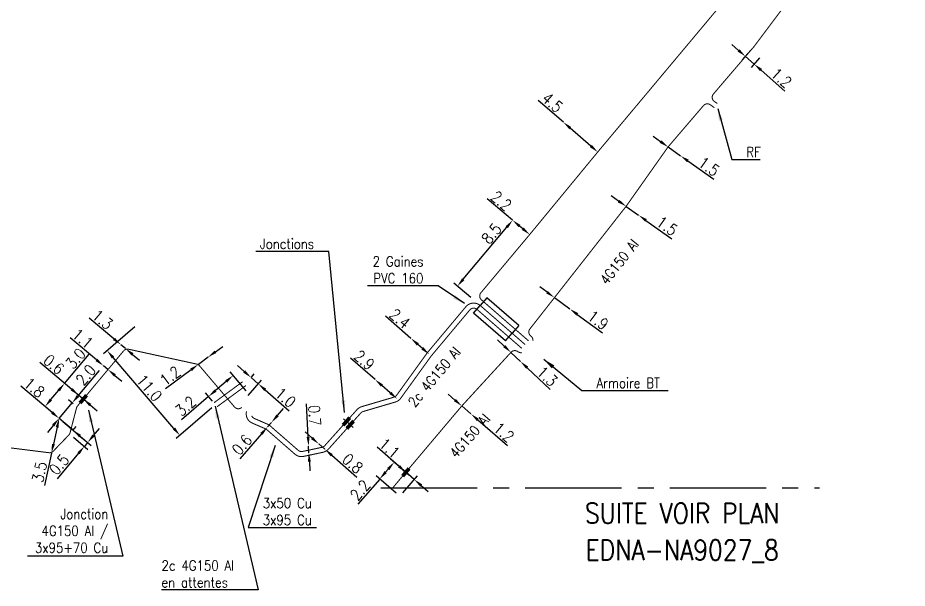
# Model space of a CAD drawing. Header units: millimetres. Extents: x 185001 to 186000, y 126997 to 128000.
# Drawn here: x 185508.8 to 185596.7, y 127556.1 to 127612.5 of the extents above; entities that cross this region are included whole.
import ezdxf
from ezdxf.enums import TextEntityAlignment as Align

# ---------------------------------------------------------------- set-up
doc = ezdxf.new("R2010")
doc.units = ezdxf.units.MM
doc.header["$PDMODE"] = 34
doc.linetypes.add('B_ST_Al', pattern=[2000, 1000, 1000])
doc.linetypes.add('CENTER2', pattern=[28.575, 19.05, -3.175, 3.175, -3.175])
doc.layers.get('0').update_dxf_attribs({"linetype": 'CONTINUOUS'})
doc.layers.get('Defpoints').update_dxf_attribs({"linetype": 'CONTINUOUS'})
for name, color, linetype in [('B_110', 1, 'CONTINUOUS'), ('B_300', 7, 'CONTINUOUS'), ('B_400', 7, 'CONTINUOUS'), ('B_930', 7, 'CONTINUOUS')]:
    doc.layers.add(name, color=color, linetype=linetype)
doc.styles.get("Standard").update_dxf_attribs({"font": 'romans.shx', "width": 0.85})
doc.dimstyles.get("Standard").update_dxf_attribs({"dimtxt": 1.5, "dimasz": 1.2, "dimexe": 0.625, "dimexo": 0.625, "dimgap": 0.25, "dimtad": 1, "dimdec": 1, "dimzin": 0, "dimdsep": 46, "dimtxsty": 'Standard', "dimcen": -0.5, "dimadec": 0, "dimazin": 0, "dimtfac": 1, "dimtdec": 1, "dimtmove": 0, "dimatfit": 3, "dimfxl": 0, "dimtolj": 1, "dimtzin": 0, "dimarcsym": 0})

# ---------------------------------------------------------------- blocks, each defined once
blk = doc.blocks.new('*D288')
at = {"layer": 'B_110', "color": 0, "linetype": 'Continuous', "lineweight": -2, "transparency": 16777216}
for p, q in [((185513.283, 127572.619), (185516.103, 127570.242)), ((185516.325, 127571.232), (185516.905, 127571.92)), ((185514.337, 127571.077), (185515.781, 127569.86)), ((185515.745, 127570.544), (185515.423, 127570.162)), ((185514.843, 127569.473), (185512.73, 127566.967))]:
    blk.add_line(p, q, dxfattribs=at)
at = {"layer": 'B_110', "color": 0, "linetype": 'Continuous', "transparency": 16777216}
for points in [[(185516.21, 127571.329), (185516.44, 127571.135), (185515.745, 127570.544)], [(185514.728, 127569.57), (185514.957, 127569.377), (185515.423, 127570.162)]]:
    blk.add_solid(points, dxfattribs=at)
at = {"layer": 'Defpoints', "color": 0, "linetype": 'Continuous', "transparency": 16777216}
for p in [(185512.924, 127572.921), (185513.979, 127571.379), (185515.745, 127570.544)]:
    blk.add_point(p, dxfattribs=at)
at = {"layer": 'B_110', "color": 0, "linetype": 'Continuous', "transparency": 16777216, "insert": (185512.923, 127568.359), "char_height": 1.125, "attachment_point": 5, "rotation": 49.87437}
blk.add_mtext('\\A1;0.5', dxfattribs=at)
blk = doc.blocks.new('*D289')
at = {"layer": 'B_110', "color": 0, "linetype": 'Continuous', "lineweight": -2, "transparency": 16777216}
for p, q in [((185512.236, 127573.501), (185509.136, 127576.115)), ((185512.622, 127572.563), (185512.622, 127572.563)), ((185514.301, 127571.761), (185512.924, 127572.921)), ((185514.281, 127571.737), (185514.603, 127572.12)), ((185514.989, 127571.181), (185515.677, 127570.601))]:
    blk.add_line(p, q, dxfattribs=at)
at = {"layer": 'B_110', "color": 0, "linetype": 'Continuous', "transparency": 16777216}
for points in [[(185512.333, 127573.616), (185512.14, 127573.387), (185512.924, 127572.921)], [(185515.086, 127571.296), (185514.892, 127571.066), (185514.301, 127571.761)]]:
    blk.add_solid(points, dxfattribs=at)
at = {"layer": 'Defpoints', "color": 0, "linetype": 'Continuous', "transparency": 16777216}
for p in [(185512.924, 127572.921), (185512.924, 127572.921), (185513.979, 127571.379)]:
    blk.add_point(p, dxfattribs=at)
at = {"layer": 'B_110', "color": 0, "linetype": 'Continuous', "transparency": 16777216, "insert": (185510.476, 127575.966), "char_height": 1.125, "attachment_point": 5, "rotation": 319.87437}
blk.add_mtext('\\A1;1.8', dxfattribs=at)
blk = doc.blocks.new('*D290')
at = {"layer": 'B_110', "color": 0, "linetype": 'Continuous', "lineweight": -2, "transparency": 16777216}
for p, q in [((185513.469, 127576.386), (185515.899, 127579.269)), ((185514.956, 127575.133), (185513.11, 127576.688)), ((185512.115, 127574.78), (185512.889, 127575.698)), ((185512.566, 127573.223), (185511.177, 127574.394))]:
    blk.add_line(p, q, dxfattribs=at)
at = {"layer": 'B_110', "color": 0, "linetype": 'Continuous', "transparency": 16777216}
for points in [[(185512.774, 127575.794), (185513.003, 127575.601), (185513.469, 127576.386)], [(185512.001, 127574.877), (185512.23, 127574.684), (185511.535, 127574.092)]]:
    blk.add_solid(points, dxfattribs=at)
at = {"layer": 'Defpoints', "color": 0, "linetype": 'Continuous', "transparency": 16777216}
for p in [(185515.314, 127574.83), (185511.535, 127574.092), (185512.924, 127572.921)]:
    blk.add_point(p, dxfattribs=at)
at = {"layer": 'B_110', "color": 0, "linetype": 'Continuous', "transparency": 16777216, "insert": (185514.559, 127578.843), "char_height": 1.125, "attachment_point": 5, "rotation": 49.87437}
blk.add_mtext('\\A1;3.0', dxfattribs=at)
blk = doc.blocks.new('*D291')
at = {"layer": 'B_110', "color": 0, "linetype": 'Continuous', "lineweight": -2, "transparency": 16777216}
for p, q in [((185514.17, 127575.795), (185511.017, 127578.452)), ((185515.317, 127574.828), (185514.858, 127575.215)), ((185516.005, 127574.248), (185516.693, 127573.668))]:
    blk.add_line(p, q, dxfattribs=at)
at = {"layer": 'B_110', "color": 0, "linetype": 'Continuous', "transparency": 16777216}
for points in [[(185514.266, 127575.91), (185514.073, 127575.68), (185514.858, 127575.215)], [(185516.102, 127574.363), (185515.908, 127574.134), (185515.317, 127574.828)]]:
    blk.add_solid(points, dxfattribs=at)
at = {"layer": 'Defpoints', "color": 0, "linetype": 'Continuous', "transparency": 16777216}
for p in [(185514.858, 127575.215), (185514.858, 127575.215), (185515.317, 127574.828)]:
    blk.add_point(p, dxfattribs=at)
at = {"layer": 'B_110', "color": 0, "linetype": 'Continuous', "transparency": 16777216, "insert": (185512.41, 127578.259), "char_height": 1.125, "attachment_point": 5, "rotation": 319.87437}
blk.add_mtext('\\A1;0.6', dxfattribs=at)
blk = doc.blocks.new('*D292')
at = {"layer": 'B_110', "color": 0, "linetype": 'Continuous', "lineweight": -2, "transparency": 16777216}
for p, q in [((185514.793, 127575.139), (185516.906, 127577.646)), ((185512.925, 127572.921), (185514.213, 127574.45)), ((185514.314, 127574.366), (185513.855, 127574.753)), ((185512.344, 127572.233), (185511.764, 127571.545))]:
    blk.add_line(p, q, dxfattribs=at)
at = {"layer": 'B_110', "color": 0, "linetype": 'Continuous', "transparency": 16777216}
for points in [[(185514.679, 127575.235), (185514.908, 127575.042), (185514.213, 127574.45)], [(185512.23, 127572.33), (185512.459, 127572.136), (185512.925, 127572.921)]]:
    blk.add_solid(points, dxfattribs=at)
at = {"layer": 'Defpoints', "color": 0, "linetype": 'Continuous', "transparency": 16777216}
for p in [(185514.672, 127574.064), (185512.925, 127572.921), (185512.925, 127572.921)]:
    blk.add_point(p, dxfattribs=at)
at = {"layer": 'B_110', "color": 0, "linetype": 'Continuous', "transparency": 16777216, "insert": (185515.566, 127577.22), "char_height": 1.125, "attachment_point": 5, "rotation": 49.87437}
blk.add_mtext('\\A1;2.0', dxfattribs=at)
blk = doc.blocks.new('*D299')
at = {"layer": 'B_110', "color": 0, "linetype": 'Continuous', "lineweight": -2, "transparency": 16777216}
for p, q in [((185512.731, 127572.042), (185512.366, 127570.382)), ((185512.172, 127569.503), (185511.468, 127566.301))]:
    blk.add_line(p, q, dxfattribs=at)
at = {"layer": 'B_110', "color": 0, "linetype": 'Continuous', "transparency": 16777216}
for points in [[(185512.585, 127572.074), (185512.878, 127572.01), (185512.924, 127572.921)], [(185512.219, 127570.414), (185512.512, 127570.35), (185512.172, 127569.503)]]:
    blk.add_solid(points, dxfattribs=at)
at = {"layer": 'Defpoints', "color": 0, "linetype": 'Continuous', "transparency": 16777216}
for p in [(185512.924, 127572.921), (185512.924, 127572.921), (185512.172, 127569.503)]:
    blk.add_point(p, dxfattribs=at)
at = {"layer": 'B_110', "color": 0, "linetype": 'Continuous', "transparency": 16777216, "insert": (185510.991, 127567.624), "char_height": 1.125, "attachment_point": 5, "rotation": 77.59222}
blk.add_mtext('\\A1;3.5', dxfattribs=at)
blk = doc.blocks.new('B_300_04')
at = {"color": 0, "linetype": 'Continuous'}
blk.add_line((0, 0.375), (0, -0.375), dxfattribs=at)
blk.add_solid([(-0.5, 0.1875), (-0.5, -0.1875), (0.5, 0.1875), (0.5, -0.1875)], dxfattribs=at)
at = {"color": 0, "linetype": 'Continuous', "width": 0.75, "flags": 3}
for tag, p in [('DEF_LEG', (0, -4.25)), ('DEF_COUP', (0, -6.75)), ('DEF_TYPE', (0, -9.25))]:
    blk.add_attdef(tag, text='', height=1.2, dxfattribs=at).set_placement(p, align=Align.MIDDLE)
blk = doc.blocks.new('*D301')
at = {"layer": 'B_110', "color": 0, "linetype": 'Continuous', "lineweight": -2, "transparency": 16777216}
for p, q in [((185544.153, 127576.763), (185541.718, 127578.889)), ((185545.66, 127575.447), (185544.831, 127576.171))]:
    blk.add_line(p, q, dxfattribs=at)
at = {"layer": 'B_110', "color": 0, "linetype": 'Continuous', "transparency": 16777216}
for points in [[(185544.93, 127576.284), (185544.733, 127576.058), (185544.153, 127576.763)], [(185545.759, 127575.56), (185545.561, 127575.334), (185546.338, 127574.855)]]:
    blk.add_solid(points, dxfattribs=at)
at = {"layer": 'Defpoints', "color": 0, "linetype": 'Continuous', "transparency": 16777216}
for p in [(185544.153, 127576.763), (185544.153, 127576.763), (185546.338, 127574.855)]:
    blk.add_point(p, dxfattribs=at)
at = {"layer": 'B_110', "color": 0, "linetype": 'Continuous', "transparency": 16777216, "insert": (185543.09, 127578.687), "char_height": 1.125, "attachment_point": 5, "rotation": 318.87534}
blk.add_mtext('\\A1;2.9', dxfattribs=at)
blk = doc.blocks.new('*D302')
at = {"layer": 'B_110', "color": 0, "linetype": 'Continuous', "lineweight": -2, "transparency": 16777216}
for p, q in [((185547.702, 127580.83), (185545.198, 127583.016)), ((185548.832, 127579.843), (185548.38, 127580.238))]:
    blk.add_line(p, q, dxfattribs=at)
at = {"layer": 'B_110', "color": 0, "linetype": 'Continuous', "transparency": 16777216}
for points in [[(185548.479, 127580.351), (185548.282, 127580.125), (185547.702, 127580.83)], [(185548.931, 127579.956), (185548.734, 127579.73), (185549.51, 127579.251)]]:
    blk.add_solid(points, dxfattribs=at)
at = {"layer": 'Defpoints', "color": 0, "linetype": 'Continuous', "transparency": 16777216}
for p in [(185547.702, 127580.83), (185547.702, 127580.83), (185549.51, 127579.251)]:
    blk.add_point(p, dxfattribs=at)
at = {"layer": 'B_110', "color": 0, "linetype": 'Continuous', "transparency": 16777216, "insert": (185546.605, 127582.784), "char_height": 1.125, "attachment_point": 5, "rotation": 318.87534}
blk.add_mtext('\\A1;2.4', dxfattribs=at)
blk = doc.blocks.new('*D303')
at = {"layer": 'B_110', "color": 0, "linetype": 'Continuous', "lineweight": -2, "transparency": 16777216}
for p, q in [((185557.749, 127592.503), (185555.235, 127594.608)), ((185558.746, 127591.669), (185558.439, 127591.925))]:
    blk.add_line(p, q, dxfattribs=at)
at = {"layer": 'B_110', "color": 0, "linetype": 'Continuous', "transparency": 16777216}
for points in [[(185558.535, 127592.04), (185558.343, 127591.81), (185557.749, 127592.503)], [(185558.842, 127591.784), (185558.65, 127591.554), (185559.436, 127591.091)]]:
    blk.add_solid(points, dxfattribs=at)
at = {"layer": 'Defpoints', "color": 0, "linetype": 'Continuous', "transparency": 16777216}
for p in [(185557.749, 127592.503), (185557.749, 127592.503), (185559.436, 127591.091)]:
    blk.add_point(p, dxfattribs=at)
at = {"layer": 'B_110', "color": 0, "linetype": 'Continuous', "transparency": 16777216, "insert": (185556.628, 127594.419), "char_height": 1.125, "attachment_point": 5, "rotation": 320.06492}
blk.add_mtext('\\A1;2.2', dxfattribs=at)
blk = doc.blocks.new('*D304')
at = {"layer": 'B_110', "color": 0, "linetype": 'Continuous', "lineweight": -2, "transparency": 16777216}
for p, q in [((185552.87, 127586.676), (185557.171, 127591.813)), ((185553.616, 127584.878), (185551.933, 127586.287))]:
    blk.add_line(p, q, dxfattribs=at)
at = {"layer": 'B_110', "color": 0, "linetype": 'Continuous', "transparency": 16777216}
for points in [[(185557.056, 127591.909), (185557.286, 127591.717), (185557.749, 127592.503)], [(185552.755, 127586.772), (185552.985, 127586.579), (185552.293, 127585.986)]]:
    blk.add_solid(points, dxfattribs=at)
at = {"layer": 'Defpoints', "color": 0, "linetype": 'Continuous', "transparency": 16777216}
for p in [(185557.749, 127592.503), (185557.749, 127592.503), (185553.975, 127584.577)]:
    blk.add_point(p, dxfattribs=at)
at = {"layer": 'B_110', "color": 0, "linetype": 'Continuous', "transparency": 16777216, "insert": (185555.665, 127591.182), "char_height": 1.125, "attachment_point": 5, "rotation": 50.06492}
blk.add_mtext('\\A1;8.5', dxfattribs=at)
blk = doc.blocks.new('*D305')
at = {"layer": 'B_110', "color": 0, "linetype": 'Continuous', "lineweight": -2, "transparency": 16777216}
for p, q in [((185562.763, 127602.198), (185560.288, 127604.348)), ((185565.481, 127599.837), (185563.443, 127601.608))]:
    blk.add_line(p, q, dxfattribs=at)
at = {"layer": 'B_110', "color": 0, "linetype": 'Continuous', "transparency": 16777216}
for points in [[(185563.541, 127601.721), (185563.344, 127601.494), (185562.763, 127602.198)], [(185565.58, 127599.95), (185565.383, 127599.724), (185566.161, 127599.247)]]:
    blk.add_solid(points, dxfattribs=at)
at = {"layer": 'Defpoints', "color": 0, "linetype": 'Continuous', "transparency": 16777216}
for p in [(185562.763, 127602.198), (185562.763, 127602.198), (185566.161, 127599.247)]:
    blk.add_point(p, dxfattribs=at)
at = {"layer": 'B_110', "color": 0, "linetype": 'Continuous', "transparency": 16777216, "insert": (185561.678, 127604.134), "char_height": 1.125, "attachment_point": 5, "rotation": 319.02472}
blk.add_mtext('\\A1;4.5', dxfattribs=at)
blk = doc.blocks.new('*D307')
at = {"layer": 'B_110', "color": 0, "linetype": 'Continuous', "lineweight": -2, "transparency": 16777216}
for p, q in [((185561.158, 127585.389), (185560.432, 127585.92)), ((185561.885, 127584.858), (185563.419, 127583.737)), ((185564.145, 127583.206), (185566.645, 127581.378))]:
    blk.add_line(p, q, dxfattribs=at)
at = {"layer": 'B_110', "color": 0, "linetype": 'Continuous', "transparency": 16777216}
for points in [[(185561.247, 127585.51), (185561.07, 127585.268), (185561.885, 127584.858)], [(185564.234, 127583.327), (185564.057, 127583.084), (185563.419, 127583.737)]]:
    blk.add_solid(points, dxfattribs=at)
at = {"layer": 'Defpoints', "color": 0, "linetype": 'Continuous', "transparency": 16777216}
for p in [(185561.885, 127584.858), (185563.419, 127583.737), (185563.419, 127583.737)]:
    blk.add_point(p, dxfattribs=at)
at = {"layer": 'B_110', "color": 0, "linetype": 'Continuous', "transparency": 16777216, "insert": (185566.201, 127582.632), "char_height": 1.125, "attachment_point": 5, "rotation": 323.83742}
blk.add_mtext('\\A1;1.9', dxfattribs=at)
blk = doc.blocks.new('*D308')
at = {"layer": 'B_110', "color": 0, "linetype": 'Continuous', "lineweight": -2, "transparency": 16777216}
for p, q in [((185568.229, 127594.394), (185567.494, 127594.913)), ((185568.964, 127593.875), (185570.19, 127593.009)), ((185570.925, 127592.49), (185573.491, 127590.677))]:
    blk.add_line(p, q, dxfattribs=at)
at = {"layer": 'B_110', "color": 0, "linetype": 'Continuous', "transparency": 16777216}
for points in [[(185568.316, 127594.516), (185568.143, 127594.271), (185568.964, 127593.875)], [(185571.011, 127592.613), (185570.838, 127592.367), (185570.19, 127593.009)]]:
    blk.add_solid(points, dxfattribs=at)
at = {"layer": 'Defpoints', "color": 0, "linetype": 'Continuous', "transparency": 16777216}
for p in [(185568.964, 127593.875), (185570.19, 127593.009), (185570.19, 127593.009)]:
    blk.add_point(p, dxfattribs=at)
at = {"layer": 'B_110', "color": 0, "linetype": 'Continuous', "transparency": 16777216, "insert": (185573.008, 127591.937), "char_height": 1.125, "attachment_point": 5, "rotation": 324.76684}
blk.add_mtext('\\A1;1.5', dxfattribs=at)
blk = doc.blocks.new('*D309')
at = {"layer": 'B_110', "color": 0, "linetype": 'Continuous', "lineweight": -2, "transparency": 16777216}
for p, q in [((185572.375, 127600.264), (185571.64, 127600.783)), ((185573.11, 127599.745), (185574.336, 127598.88)), ((185575.071, 127598.36), (185577.637, 127596.548))]:
    blk.add_line(p, q, dxfattribs=at)
at = {"layer": 'B_110', "color": 0, "linetype": 'Continuous', "transparency": 16777216}
for points in [[(185572.462, 127600.387), (185572.289, 127600.142), (185573.11, 127599.745)], [(185575.157, 127598.483), (185574.984, 127598.238), (185574.336, 127598.88)]]:
    blk.add_solid(points, dxfattribs=at)
at = {"layer": 'Defpoints', "color": 0, "linetype": 'Continuous', "transparency": 16777216}
for p in [(185573.11, 127599.745), (185574.336, 127598.88), (185574.336, 127598.88)]:
    blk.add_point(p, dxfattribs=at)
at = {"layer": 'B_110', "color": 0, "linetype": 'Continuous', "transparency": 16777216, "insert": (185577.154, 127597.807), "char_height": 1.125, "attachment_point": 5, "rotation": 324.76684}
blk.add_mtext('\\A1;1.5', dxfattribs=at)
blk = doc.blocks.new('*D310')
at = {"layer": 'B_110', "color": 0, "linetype": 'Continuous', "lineweight": -2, "transparency": 16777216}
for p, q in [((185580.083, 127609.288), (185579.406, 127609.881)), ((185581.29, 127609.3), (185580.45, 127608.342)), ((185580.759, 127608.695), (185581.624, 127607.936)), ((185582.155, 127608.541), (185581.315, 127607.584)), ((185582.301, 127607.343), (185584.663, 127605.271))]:
    blk.add_line(p, q, dxfattribs=at)
at = {"layer": 'B_110', "color": 0, "linetype": 'Continuous', "transparency": 16777216}
for points in [[(185580.182, 127609.401), (185579.984, 127609.175), (185580.759, 127608.695)], [(185582.399, 127607.456), (185582.202, 127607.23), (185581.624, 127607.936)]]:
    blk.add_solid(points, dxfattribs=at)
at = {"layer": 'Defpoints', "color": 0, "linetype": 'Continuous', "transparency": 16777216}
for p in [(185581.599, 127609.652), (185582.464, 127608.894), (185581.624, 127607.936)]:
    blk.add_point(p, dxfattribs=at)
at = {"layer": 'B_110', "color": 0, "linetype": 'Continuous', "transparency": 16777216, "insert": (185584.314, 127606.574), "char_height": 1.125, "attachment_point": 5, "rotation": 318.74752}
blk.add_mtext('\\A1;1.2', dxfattribs=at)
blk = doc.blocks.new('*D389')
at = {"layer": 'B_110', "color": 0, "linetype": 'Continuous', "lineweight": -2, "transparency": 16777216}
for p, q in [((185552.044, 127574.739), (185551.363, 127575.327)), ((185552.725, 127574.15), (185553.633, 127573.366)), ((185554.315, 127572.777), (185557.234, 127570.255))]:
    blk.add_line(p, q, dxfattribs=at)
at = {"layer": 'B_110', "color": 0, "linetype": 'Continuous', "transparency": 16777216}
for points in [[(185552.143, 127574.852), (185551.946, 127574.625), (185552.725, 127574.15)], [(185554.413, 127572.891), (185554.216, 127572.664), (185553.633, 127573.366)]]:
    blk.add_solid(points, dxfattribs=at)
at = {"layer": 'Defpoints', "color": 0, "linetype": 'Continuous', "transparency": 16777216}
for p in [(185552.725, 127574.15), (185553.633, 127573.366), (185553.633, 127573.366)]:
    blk.add_point(p, dxfattribs=at)
at = {"layer": 'B_110', "color": 0, "linetype": 'Continuous', "transparency": 16777216, "insert": (185556.876, 127571.555), "char_height": 1.125, "attachment_point": 5, "rotation": 319.17258}
blk.add_mtext('\\A1;1.2', dxfattribs=at)
blk = doc.blocks.new('*D390')
at = {"layer": 'B_110', "color": 0, "linetype": 'Continuous', "lineweight": -2, "transparency": 16777216}
for p, q in [((185556.926, 127580.061), (185556.271, 127580.679)), ((185557.581, 127579.443), (185558.526, 127578.551)), ((185559.181, 127577.934), (185561.466, 127575.777))]:
    blk.add_line(p, q, dxfattribs=at)
at = {"layer": 'B_110', "color": 0, "linetype": 'Continuous', "transparency": 16777216}
for points in [[(185557.029, 127580.17), (185556.823, 127579.952), (185557.581, 127579.443)], [(185559.284, 127578.043), (185559.078, 127577.824), (185558.526, 127578.551)]]:
    blk.add_solid(points, dxfattribs=at)
at = {"layer": 'Defpoints', "color": 0, "linetype": 'Continuous', "transparency": 16777216}
for p in [(185557.581, 127579.443), (185558.526, 127578.551), (185558.526, 127578.551)]:
    blk.add_point(p, dxfattribs=at)
at = {"layer": 'B_110', "color": 0, "linetype": 'Continuous', "transparency": 16777216, "insert": (185561.165, 127577.092), "char_height": 1.125, "attachment_point": 5, "rotation": 316.66415}
blk.add_mtext('\\A1;1.3', dxfattribs=at)
blk = doc.blocks.new('*D391')
at = {"layer": 'B_110', "color": 0, "linetype": 'Continuous', "lineweight": -2, "transparency": 16777216}
for p, q in [((185547.677, 127567.189), (185545.692, 127568.904)), ((185545.459, 127567.917), (185545.197, 127567.614)), ((185544.609, 127566.933), (185542.465, 127564.452)), ((185546.239, 127565.524), (185544.254, 127567.239))]:
    blk.add_line(p, q, dxfattribs=at)
at = {"layer": 'B_110', "color": 0, "linetype": 'Continuous', "transparency": 16777216}
for points in [[(185545.345, 127568.015), (185545.572, 127567.818), (185546.047, 127568.598)], [(185545.084, 127567.712), (185545.311, 127567.516), (185544.609, 127566.933)]]:
    blk.add_solid(points, dxfattribs=at)
at = {"layer": 'Defpoints', "color": 0, "linetype": 'Continuous', "transparency": 16777216}
for p in [(185544.609, 127566.933), (185548.032, 127566.883), (185546.594, 127565.218)]:
    blk.add_point(p, dxfattribs=at)
at = {"layer": 'B_110', "color": 0, "linetype": 'Continuous', "transparency": 16777216, "insert": (185542.675, 127565.842), "char_height": 1.125, "attachment_point": 5, "rotation": 49.17258}
blk.add_mtext('\\A1;2.2', dxfattribs=at)
blk = doc.blocks.new('*D392')
at = {"layer": 'B_110', "color": 0, "linetype": 'Continuous', "lineweight": -2, "transparency": 16777216}
for p, q in [((185546.519, 127568.19), (185544.348, 127570.066)), ((185546.9, 127565.573), (185548.338, 127567.237)), ((185548.032, 127566.883), (185547.2, 127567.602)), ((185548.713, 127566.294), (185549.394, 127565.706))]:
    blk.add_line(p, q, dxfattribs=at)
at = {"layer": 'B_110', "color": 0, "linetype": 'Continuous', "transparency": 16777216}
for points in [[(185546.617, 127568.304), (185546.421, 127568.077), (185547.2, 127567.602)], [(185548.811, 127566.408), (185548.615, 127566.181), (185548.032, 127566.883)]]:
    blk.add_solid(points, dxfattribs=at)
at = {"layer": 'Defpoints', "color": 0, "linetype": 'Continuous', "transparency": 16777216}
for p in [(185547.2, 127567.602), (185548.032, 127566.883), (185546.594, 127565.218)]:
    blk.add_point(p, dxfattribs=at)
at = {"layer": 'B_110', "color": 0, "linetype": 'Continuous', "transparency": 16777216, "insert": (185545.583, 127569.99), "char_height": 1.125, "attachment_point": 5, "rotation": 319.17258}
blk.add_mtext('\\A1;1.1', dxfattribs=at)
blk = doc.blocks.new('*D401')
at = {"layer": 'B_110', "color": 0, "linetype": 'Continuous', "lineweight": -2, "transparency": 16777216}
for p, q in [((185516.619, 127578.701), (185514.022, 127580.873)), ((185517.756, 127577.749), (185517.309, 127578.123)), ((185518.447, 127577.171), (185519.137, 127576.594))]:
    blk.add_line(p, q, dxfattribs=at)
at = {"layer": 'B_110', "color": 0, "linetype": 'Continuous', "transparency": 16777216}
for points in [[(185516.715, 127578.816), (185516.522, 127578.585), (185517.309, 127578.123)], [(185518.543, 127577.286), (185518.35, 127577.056), (185517.756, 127577.749)]]:
    blk.add_solid(points, dxfattribs=at)
at = {"layer": 'Defpoints', "color": 0, "linetype": 'Continuous', "transparency": 16777216}
for p in [(185517.309, 127578.123), (185517.309, 127578.123), (185517.756, 127577.749)]:
    blk.add_point(p, dxfattribs=at)
at = {"layer": 'B_110', "color": 0, "linetype": 'Continuous', "transparency": 16777216, "insert": (185515.258, 127580.816), "char_height": 1.125, "attachment_point": 5, "rotation": 320.08261}
blk.add_mtext('\\A1;1.1', dxfattribs=at)
blk = doc.blocks.new('*D402')
at = {"layer": 'B_110', "color": 0, "linetype": 'Continuous', "lineweight": -2, "transparency": 16777216}
for p, q in [((185518.348, 127580.777), (185515.882, 127582.832)), ((185519.493, 127579.824), (185519.04, 127580.201)), ((185519.34, 127580.561), (185519.34, 127580.561)), ((185519.793, 127580.184), (185519.793, 127580.184)), ((185520.184, 127579.248), (185520.876, 127578.672))]:
    blk.add_line(p, q, dxfattribs=at)
at = {"layer": 'B_110', "color": 0, "linetype": 'Continuous', "transparency": 16777216}
for points in [[(185518.444, 127580.892), (185518.252, 127580.662), (185519.04, 127580.201)], [(185520.28, 127579.363), (185520.088, 127579.132), (185519.493, 127579.824)]]:
    blk.add_solid(points, dxfattribs=at)
at = {"layer": 'Defpoints', "color": 0, "linetype": 'Continuous', "transparency": 16777216}
for p in [(185519.04, 127580.201), (185519.04, 127580.201), (185519.493, 127579.824)]:
    blk.add_point(p, dxfattribs=at)
at = {"layer": 'B_110', "color": 0, "linetype": 'Continuous', "transparency": 16777216, "insert": (185517.223, 127582.691), "char_height": 1.125, "attachment_point": 5, "rotation": 320.20583}
blk.add_mtext('\\A1;1.3', dxfattribs=at)
blk = doc.blocks.new('*D403')
at = {"layer": 'B_110', "color": 0, "linetype": 'Continuous', "lineweight": -2, "transparency": 16777216}
for p, q in [((185534.512, 127573.21), (185535.104, 127573.889)), ((185533.921, 127572.532), (185533.526, 127572.08)), ((185532.935, 127571.402), (185530.78, 127568.93))]:
    blk.add_line(p, q, dxfattribs=at)
at = {"layer": 'B_110', "color": 0, "linetype": 'Continuous', "transparency": 16777216}
for points in [[(185534.399, 127573.309), (185534.625, 127573.112), (185533.921, 127572.532)], [(185532.822, 127571.5), (185533.048, 127571.303), (185533.526, 127572.08)]]:
    blk.add_solid(points, dxfattribs=at)
at = {"layer": 'Defpoints', "color": 0, "linetype": 'Continuous', "transparency": 16777216}
for p in [(185533.921, 127572.532), (185533.921, 127572.532), (185533.526, 127572.08)]:
    blk.add_point(p, dxfattribs=at)
at = {"layer": 'B_110', "color": 0, "linetype": 'Continuous', "transparency": 16777216, "insert": (185530.997, 127570.32), "char_height": 1.125, "attachment_point": 5, "rotation": 48.91366}
blk.add_mtext('\\A1;0.6', dxfattribs=at)
blk = doc.blocks.new('*D404')
at = {"layer": 'B_110', "color": 0, "linetype": 'Continuous', "lineweight": -2, "transparency": 16777216}
for p, q in [((185537.917, 127570.989), (185537.239, 127571.581)), ((185538.595, 127570.397), (185539.198, 127569.871)), ((185539.876, 127569.279), (185542.345, 127567.122))]:
    blk.add_line(p, q, dxfattribs=at)
at = {"layer": 'B_110', "color": 0, "linetype": 'Continuous', "transparency": 16777216}
for points in [[(185538.016, 127571.102), (185537.819, 127570.876), (185538.595, 127570.397)], [(185539.974, 127569.392), (185539.777, 127569.166), (185539.198, 127569.871)]]:
    blk.add_solid(points, dxfattribs=at)
at = {"layer": 'Defpoints', "color": 0, "linetype": 'Continuous', "transparency": 16777216}
for p in [(185538.595, 127570.397), (185538.595, 127570.397), (185539.198, 127569.871)]:
    blk.add_point(p, dxfattribs=at)
at = {"layer": 'B_110', "color": 0, "linetype": 'Continuous', "transparency": 16777216, "insert": (185541.943, 127568.47), "char_height": 1.125, "attachment_point": 5, "rotation": 318.87534}
blk.add_mtext('\\A1;0.8', dxfattribs=at)
blk = doc.blocks.new('*D405')
at = {"layer": 'B_110', "color": 0, "linetype": 'Continuous', "lineweight": -2, "transparency": 16777216}
for p, q in [((185528.379, 127579.505), (185529.103, 127580.04)), ((185527.655, 127578.97), (185526.69, 127578.257)), ((185525.966, 127577.722), (185523.44, 127575.854))]:
    blk.add_line(p, q, dxfattribs=at)
at = {"layer": 'B_110', "color": 0, "linetype": 'Continuous', "transparency": 16777216}
for points in [[(185528.29, 127579.626), (185528.468, 127579.385), (185527.655, 127578.97)], [(185525.877, 127577.842), (185526.056, 127577.601), (185526.69, 127578.257)]]:
    blk.add_solid(points, dxfattribs=at)
at = {"layer": 'Defpoints', "color": 0, "linetype": 'Continuous', "transparency": 16777216}
for p in [(185527.655, 127578.97), (185527.655, 127578.97), (185526.69, 127578.257)]:
    blk.add_point(p, dxfattribs=at)
at = {"layer": 'B_110', "color": 0, "linetype": 'Continuous', "transparency": 16777216, "insert": (185523.895, 127577.124), "char_height": 1.125, "attachment_point": 5, "rotation": 36.47356}
blk.add_mtext('\\A1;1.2', dxfattribs=at)
blk = doc.blocks.new('*D406')
at = {"layer": 'B_110', "color": 0, "linetype": 'Continuous', "lineweight": -2, "transparency": 16777216}
for p, q in [((185537.534, 127571.093), (185537.368, 127574.368)), ((185537.613, 127569.535), (185537.58, 127570.195)), ((185537.659, 127568.637), (185537.704, 127567.738))]:
    blk.add_line(p, q, dxfattribs=at)
at = {"layer": 'B_110', "color": 0, "linetype": 'Continuous', "transparency": 16777216}
for points in [[(185537.684, 127571.101), (185537.385, 127571.086), (185537.58, 127570.195)], [(185537.809, 127568.644), (185537.509, 127568.629), (185537.613, 127569.535)]]:
    blk.add_solid(points, dxfattribs=at)
at = {"layer": 'Defpoints', "color": 0, "linetype": 'Continuous', "transparency": 16777216}
for p in [(185537.58, 127570.195), (185537.58, 127570.195), (185537.613, 127569.535)]:
    blk.add_point(p, dxfattribs=at)
at = {"layer": 'B_110', "color": 0, "linetype": 'Continuous', "transparency": 16777216, "insert": (185538.178, 127573.218), "char_height": 1.125, "attachment_point": 5, "rotation": 272.90119}
blk.add_mtext('\\A1;0.7', dxfattribs=at)
blk = doc.blocks.new('*D410')
at = {"layer": 'B_110', "color": 0, "linetype": 'Continuous', "lineweight": -2, "transparency": 16777216}
for p, q in [((185520.415, 127581.974), (185517.317, 127579.314)), ((185524.275, 127571.929), (185518.259, 127578.936)), ((185528.03, 127573.967), (185524.505, 127570.941))]:
    blk.add_line(p, q, dxfattribs=at)
at = {"layer": 'B_110', "color": 0, "linetype": 'Continuous', "transparency": 16777216}
for points in [[(185518.373, 127579.034), (185518.145, 127578.839), (185517.673, 127579.619)], [(185524.388, 127572.027), (185524.161, 127571.832), (185524.861, 127571.247)]]:
    blk.add_solid(points, dxfattribs=at)
at = {"layer": 'Defpoints', "color": 0, "linetype": 'Continuous', "transparency": 16777216}
for p in [(185520.771, 127582.279), (185517.673, 127579.619), (185528.386, 127574.273)]:
    blk.add_point(p, dxfattribs=at)
at = {"layer": 'B_110', "color": 0, "linetype": 'Continuous', "transparency": 16777216, "insert": (185521.836, 127575.922), "char_height": 1.125, "attachment_point": 5, "rotation": 310.64635}
blk.add_mtext('\\A1;11.0', dxfattribs=at)
blk = doc.blocks.new('*D411')
at = {"layer": 'B_110', "color": 0, "linetype": 'Continuous', "lineweight": -2, "transparency": 16777216}
for p, q in [((185531.22, 127577.553), (185530.541, 127578.145)), ((185531.602, 127575.176), (185532.922, 127576.691)), ((185531.898, 127576.962), (185532.614, 127576.337)), ((185531.938, 127577.008), (185532.206, 127577.315)), ((185533.292, 127575.746), (185535.661, 127573.681))]:
    blk.add_line(p, q, dxfattribs=at)
at = {"layer": 'B_110', "color": 0, "linetype": 'Continuous', "transparency": 16777216}
for points in [[(185531.318, 127577.666), (185531.121, 127577.44), (185531.898, 127576.962)], [(185533.391, 127575.859), (185533.194, 127575.633), (185532.614, 127576.337)]]:
    blk.add_solid(points, dxfattribs=at)
at = {"layer": 'Defpoints', "color": 0, "linetype": 'Continuous', "transparency": 16777216}
for p in [(185531.63, 127576.655), (185532.614, 127576.337), (185531.293, 127574.823)]:
    blk.add_point(p, dxfattribs=at)
at = {"layer": 'B_110', "color": 0, "linetype": 'Continuous', "transparency": 16777216, "insert": (185535.309, 127574.983), "char_height": 1.125, "attachment_point": 5, "rotation": 318.91366}
blk.add_mtext('\\A1;1.0', dxfattribs=at)
blk = doc.blocks.new('*D412')
at = {"layer": 'B_110', "color": 0, "linetype": 'Continuous', "lineweight": -2, "transparency": 16777216}
for p, q in [((185531.409, 127575.661), (185529.819, 127577.52)), ((185529.44, 127576.578), (185528.376, 127575.668)), ((185527.692, 127575.083), (185525.016, 127572.793)), ((185528.081, 127574.629), (185527.387, 127575.439))]:
    blk.add_line(p, q, dxfattribs=at)
at = {"layer": 'B_110', "color": 0, "linetype": 'Continuous', "transparency": 16777216}
for points in [[(185529.342, 127576.692), (185529.537, 127576.465), (185530.123, 127577.164)], [(185528.278, 127575.782), (185528.473, 127575.554), (185527.692, 127575.083)]]:
    blk.add_solid(points, dxfattribs=at)
at = {"layer": 'Defpoints', "color": 0, "linetype": 'Continuous', "transparency": 16777216}
for p in [(185530.123, 127577.164), (185531.714, 127575.305), (185528.386, 127574.273)]:
    blk.add_point(p, dxfattribs=at)
at = {"layer": 'B_110', "color": 0, "linetype": 'Continuous', "transparency": 16777216, "insert": (185525.432, 127574.136), "char_height": 1.125, "attachment_point": 5, "rotation": 40.55732}
blk.add_mtext('\\A1;3.2', dxfattribs=at)

msp = doc.modelspace()

# ---------------------------------------------------------------- linework, layer by layer
at = {"layer": 'B_110', "linetype": 'B_ST_Al', "const_width": 0.1, "flags": 128}
for points in [[(185584.305, 127639.862), (185592.229, 127634.406), (185595.137, 127632.405), (185596.483, 127631.478, -0.413267), (185596.612, 127630.784), (185587.983, 127618.163), (185581.599, 127609.652), (185577.593, 127604.977, 0.441873), (185577.685, 127604.243), (185577.978, 127604.036)], [(185559.322, 127580.59), (185558.023, 127581.719), (185554.883, 127584.45), (185554.667, 127584.638, -0.408912), (185554.612, 127585.337), (185559.436, 127591.091), (185559.436, 127591.091), (185566.161, 127599.247), (185578.252, 127613.68), (185585.792, 127623.785), (185588.87, 127628.35, 0.403429), (185588.75, 127629.033), (185587.176, 127630.182)], [(185559.759, 127580.59, 0.24437), (185559.59, 127581.019), (185559.522, 127581.079, -0.399586), (185559.456, 127581.765), (185561.885, 127584.858), (185568.964, 127593.875), (185573.11, 127599.745), (185576.613, 127603.833, -0.387084), (185577.281, 127603.916), (185577.689, 127603.628)], [(185558.65, 127579.849), (185557.367, 127580.965), (185554.227, 127583.696, 0.419535), (185553.515, 127583.64), (185549.708, 127579.097), (185546.691, 127574.917, -0.166315), (185546.162, 127574.543), (185542.971, 127573.603, 0.139588), (185542.74, 127573.457), (185541.695, 127572.289), (185539.548, 127569.887, -0.159516), (185539.009, 127569.575), (185537.091, 127569.169, -0.235611), (185536.226, 127569.394), (185533.45, 127571.814, 0.077643), (185533.32, 127571.897), (185532.023, 127572.456, -0.369738), (185531.45, 127573.625)], [(185558.994, 127580.212), (185557.695, 127581.342), (185554.555, 127584.073, 0.419535), (185553.132, 127583.961), (185549.313, 127579.405), (185546.285, 127575.21, -0.166315), (185546.021, 127575.023), (185542.83, 127574.083, 0.139588), (185542.367, 127573.79), (185541.323, 127572.622), (185539.175, 127570.22, -0.159516), (185538.906, 127570.064), (185536.987, 127569.659, -0.235611), (185536.555, 127569.771), (185533.779, 127572.191, 0.077643), (185533.518, 127572.356), (185532.221, 127572.915, -0.195325), (185531.957, 127573.183)], [(185530.993, 127574.024, -0.437158), (185530.26, 127574.054), (185526.797, 127578.127, 0.164322), (185526.522, 127578.291), (185519.789, 127579.759, 0.279085), (185519.299, 127579.592), (185515.314, 127574.83), (185514.746, 127574.151, 0.112349), (185514.644, 127573.954), (185514.011, 127571.506, -0.129124), (185513.888, 127571.284), (185512.346, 127569.683, -0.236325), (185511.924, 127569.534), (185506.82, 127570.17), (185502.717, 127570.513), (185492.566, 127568.881), (185482.35, 127566.992), (185481.677, 127566.867, -0.347279), (185481.129, 127567.156), (185479.953, 127569.813, -0.267949), (185480.007, 127570.31)], [(185545.91, 127566.073), (185547.197, 127567.604), (185552.725, 127574.15), (185557.595, 127579.459, -0.406485), (185558.291, 127579.498), (185558.247, 127579.537, 0.228317), (185558.665, 127579.422)]]:
    msp.add_lwpolyline(points, format="xyb", dxfattribs=at)
for points in [[(185528.238, 127574.474), (185531.065, 127576.549)], [(185528.534, 127574.071), (185531.388, 127576.166)]]:
    msp.add_lwpolyline(points, dxfattribs=at)
at = {"layer": 'B_400', "color": 7, "linetype": 'CONTINUOUS'}
for p, q in [((185555.211, 127584.828), (185554.555, 127584.073)), ((185558.351, 127582.096), (185555.211, 127584.828)), ((185553.899, 127583.318), (185554.555, 127584.073)), ((185557.039, 127580.587), (185553.899, 127583.318)), ((185558.351, 127582.096), (185557.695, 127581.342)), ((185557.039, 127580.587), (185557.695, 127581.342))]:
    msp.add_line(p, q, dxfattribs=at)
at = {"layer": 'B_930', "linetype": 'CENTER2', "ltscale": 0.5, "flags": 128}
msp.add_lwpolyline([(185544.709, 127566.073), (185545.91, 127566.073), (185588.093, 127566.073)], dxfattribs=at)

# ---------------------------------------------------------------- block references
at = {"layer": 'B_300'}
for p, rotation in [((185515.317, 127574.828), 229.8743748105815), ((185541.323, 127572.622), 48.19739189267949), ((185541.695, 127572.289), 48.19739189215704), ((185547.2, 127567.602), 49.84128241978913)]:
    msp.add_blockref('B_300_04', p, dxfattribs=dict(at, rotation=rotation))

# ---------------------------------------------------------------- texts
at = {"layer": 'B_110', "linetype": 'B_ST_Al', "width": 0.85}
for s, rotation, p in [('4G150 Al', 51.86319, (185568.294, 127588.398)), ('2c 4G150 Al', 50.02607, (185550.01, 127577.033)), ('4G150 Al', 48.58031, (185553.517, 127571.2))]:
    msp.add_text(s, height=1, rotation=rotation, dxfattribs=at).set_placement(p, align=Align.MIDDLE)
at = {"layer": 'B_110', "linetype": 'Continuous', "char_height": 1, "attachment_point": 4}
for s, insert in [('RF', (185580.851, 127599.241)), ('Armoire BT', (185566.04, 127576.416)), ('3x50 Cu\\P3x95 Cu', (185533.058, 127563.722))]:
    msp.add_mtext(s, dxfattribs=dict(at, insert=insert))
at = {"layer": 'B_110', "insert": (185523.046, 127557.55), "char_height": 1, "attachment_point": 4}
msp.add_mtext('2c 4G150 Al\\Pen attentes', dxfattribs=at)
at = {"layer": 'B_300', "linetype": 'Continuous', "insert": (185517.782, 127561.81), "char_height": 1, "attachment_point": 6}
msp.add_mtext('Jonction\\P4G150 Al /\\P3x95+70 Cu', dxfattribs=at)
at = {"layer": 'B_400', "char_height": 1, "attachment_point": 6}
for s, insert in [('Jonctions', (185538.127, 127590.173)), ('2 Gaines\\PPVC 160 ', (185548.935, 127587.604))]:
    msp.add_mtext(s, dxfattribs=dict(at, insert=insert))
at = {"layer": 'B_930', "width": 0.85}
for s, p in [('SUITE VOIR PLAN', (185574.515, 127562.556)), ('EDNA-NA9027_8', (185574.515, 127558.915))]:
    msp.add_text(s, height=2, dxfattribs=at).set_placement(p, align=Align.CENTER)

# ---------------------------------------------------------------- dimensions: what is measured, and where the dimension line sits
at = {"layer": 'B_110', "linetype": 'Continuous'}
for base, p1, p2, angle, picture, middle in [((185581.62392, 127607.936298), (185581.599117, 127609.652085), (185582.4637, 127608.8938), 138.747523, '*D310', (185583.819948, 127606.010266)), ((185562.763, 127602.198), (185566.161, 127599.247), (185562.763, 127602.198), 319.02472, '*D305', (185561.186, 127603.568)), ((185574.336, 127598.88), (185573.11, 127599.745), (185574.336, 127598.88), 144.76684, '*D309', (185576.722, 127597.194)), ((185557.749, 127592.503), (185559.436, 127591.091), (185557.749, 127592.503), 320.06492, '*D303', (185556.147, 127593.844)), ((185570.19, 127593.009), (185568.964, 127593.875), (185570.19, 127593.009), 144.76684, '*D308', (185572.575, 127591.324)), ((185557.749, 127592.503), (185553.975, 127584.577), (185557.749, 127592.503), 230.06492, '*D304', (185556.24, 127590.701)), ((185563.419, 127583.737), (185561.885, 127584.858), (185563.419, 127583.737), 143.83742, '*D307', (185565.759, 127582.026)), ((185547.702, 127580.83), (185549.51, 127579.251), (185547.702, 127580.83), 318.87534, '*D302', (185546.111, 127582.219)), ((185517.673, 127579.619), (185528.386, 127574.273), (185520.771, 127582.279), 310.64635, '*D410', (185521.267, 127575.433)), ((185511.535, 127574.092), (185515.314, 127574.83), (185512.924, 127572.921), 49.87437, '*D290', (185515.133, 127578.36)), ((185527.655, 127578.97), (185526.69, 127578.257), (185527.655, 127578.97), 216.47356, '*D405', (185524.341, 127576.52)), ((185558.526, 127578.551), (185557.581, 127579.443), (185558.526, 127578.551), 136.66415, '*D390', (185560.651, 127576.547)), ((185514.858, 127575.215), (185515.317, 127574.828), (185514.858, 127575.215), 319.87437, '*D291', (185511.926, 127577.686)), ((185544.153, 127576.763), (185546.338, 127574.855), (185544.153, 127576.763), 318.87534, '*D301', (185542.597, 127578.122)), ((185512.924, 127572.921), (185514.672, 127574.064), (185512.924, 127572.921), 49.87437, '*D292', (185516.14, 127576.736)), ((185530.123, 127577.164), (185528.386, 127574.273), (185531.714, 127575.305), 220.55732, '*D412', (185525.92, 127573.566)), ((185512.924, 127572.921), (185513.979, 127571.379), (185512.924, 127572.921), 319.87437, '*D289', (185509.993, 127575.392)), ((185553.633, 127573.366), (185552.725, 127574.15), (185553.633, 127573.366), 139.17258, '*D389', (185556.386, 127570.988)), ((185533.921, 127572.532), (185533.526, 127572.08), (185533.921, 127572.532), 228.91366, '*D403', (185531.562, 127569.827)), ((185537.58, 127570.195), (185537.613, 127569.535), (185537.58, 127570.195), 272.90119, '*D406', (185537.429, 127573.18)), ((185512.924, 127572.921), (185512.172, 127569.503), (185512.924, 127572.921), 257.59222, '*D299', (185511.724, 127567.462)), ((185515.745, 127570.544), (185513.979, 127571.379), (185512.924, 127572.921), 229.87437, '*D288', (185513.496, 127567.876)), ((185538.595, 127570.397), (185539.198, 127569.871), (185538.595, 127570.397), 318.87534, '*D404', (185541.45, 127567.905)), ((185548.032, 127566.883), (185547.2, 127567.602), (185546.594, 127565.218), 139.17258, '*D392', (185545.093, 127569.422)), ((185544.609, 127566.933), (185548.032, 127566.883), (185546.594, 127565.218), 49.17258, '*D391', (185543.243, 127565.352))]:
    dim = msp.add_linear_dim(base=base, p1=p1, p2=p2, angle=angle, dimstyle='Standard', override={"dimscale": 0.75, "dimtxt": 1.5}, dxfattribs=at)
    dim.commit()
    dim.dimension.update_dxf_attribs({"geometry": picture, "text_midpoint": middle, "dimtype": 160})
for base, p1, p2, angle, text, picture, middle in [((185519.04, 127580.201), (185519.493, 127579.824), (185519.04, 127580.201), 320.20583, '1.3', '*D402', (185516.743, 127582.114)), ((185517.309, 127578.123), (185517.756, 127577.749), (185517.309, 127578.123), 320.08261, '1.1', '*D401', (185514.777, 127580.241)), ((185532.614, 127576.337), (185531.63, 127576.655), (185531.293, 127574.823), 138.91366, '1.0', '*D411', (185534.816, 127574.418))]:
    dim = msp.add_linear_dim(base=base, p1=p1, p2=p2, angle=angle, text=text, dimstyle='Standard', override={"dimscale": 0.75, "dimtxt": 1.5}, dxfattribs=at)
    dim.commit()
    dim.dimension.update_dxf_attribs({"geometry": picture, "text_midpoint": middle, "dimtype": 160})

# ---------------------------------------------------------------- leaders
at = {"layer": 'B_110', "linetype": 'Continuous', "annotation_type": 0, "has_hookline": 1, "hookline_direction": 0}
for points, text_width in [([(185578.016, 127603.547), (185579.401, 127598.491), (185580.601, 127598.491)], 1.376), ([(185560.826, 127578.771), (185564.59, 127575.666), (185565.79, 127575.666)], 7.083), ([(185534.282, 127570.241), (185531.608, 127562.139), (185532.808, 127562.139)], 5.302)]:
    msp.add_leader(points, dimstyle='Standard', dxfattribs=dict(at, text_width=text_width))
at = {"layer": 'B_110', "annotation_type": 0, "has_hookline": 1, "hookline_direction": 1, "text_width": 8.095}
msp.add_leader([(185528.335, 127574.127), (185532.592, 127555.967), (185531.392, 127555.967)], dimstyle='Standard', dxfattribs=at)
at = {"layer": 'B_300', "linetype": 'Continuous', "annotation_type": 0, "has_hookline": 1, "hookline_direction": 1, "text_width": 7.974}
msp.add_leader([(185515.818, 127573.743), (185519.232, 127559.298), (185518.032, 127559.298)], dimstyle='Standard', dxfattribs=at)
at = {"layer": 'B_400', "annotation_type": 0, "has_hookline": 1, "hookline_direction": 1}
for points, text_width in [([(185541.132, 127573.497), (185539.577, 127589.423), (185538.377, 127589.423)], 5.748), ([(185552.977, 127584.261), (185550.385, 127586.021), (185549.185, 127586.021)], 5.545)]:
    msp.add_leader(points, dimstyle='Standard', dxfattribs=dict(at, text_width=text_width))

doc.saveas('drawing.dxf')
